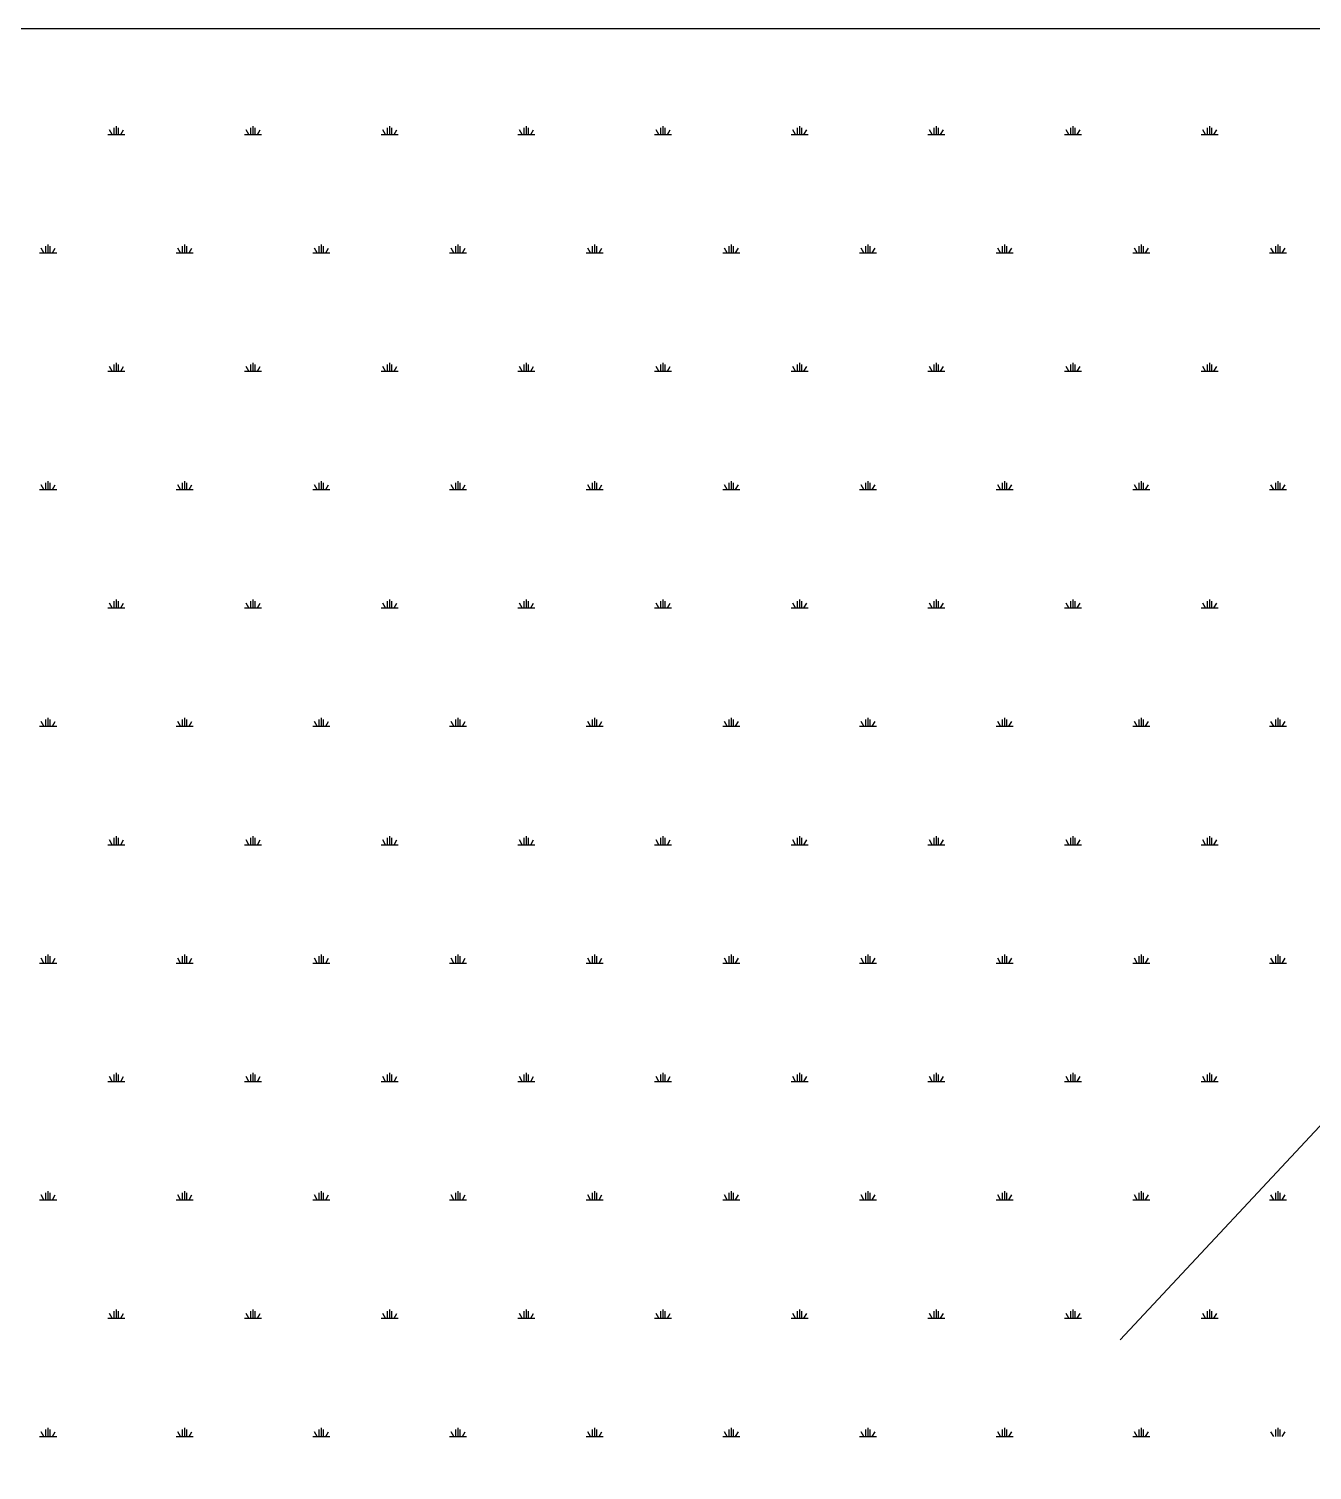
# Model space of a CAD drawing. Header units: millimetres. Extents: x 2999.9 to 3041.9, y 869.6 to 906.3.
# Drawn here: x 3037.278 to 3037.994, y 897.034 to 897.838 of the extents above; entities that cross this region are included whole.
import ezdxf

# ---------------------------------------------------------------- set-up
doc = ezdxf.new("R2010")
doc.units = ezdxf.units.MM
doc.linetypes.add('HIDDEN', pattern=[0.375, 0.25, -0.125])

msp = doc.modelspace()

# ---------------------------------------------------------------- linework, layer by layer
at = {"color": 253, "linetype": 'HIDDEN', "lineweight": 0}
msp.add_line((3038.56921, 897.83752), (3035.76921, 894.83817), dxfattribs=at)
at = {"color": 41, "lineweight": 30}
msp.add_line((3038.06921, 897.83752), (3036.56921, 897.83752), dxfattribs=at)
at = {"color": 76, "linetype": 'Continuous'}
for p, q in [((3037.32235, 897.77855), (3037.33187, 897.77855)), ((3037.32473, 897.77855), (3037.3232, 897.78119)), ((3037.32592, 897.77855), (3037.32592, 897.78236)), ((3037.32711, 897.77855), (3037.32711, 897.78332)), ((3037.3283, 897.77855), (3037.3283, 897.78236)), ((3037.32949, 897.77856), (3037.33102, 897.7812)), ((3037.39855, 897.77855), (3037.40807, 897.77855)), ((3037.40093, 897.77855), (3037.3994, 897.78119)), ((3037.40212, 897.77855), (3037.40212, 897.78236)), ((3037.40331, 897.77855), (3037.40331, 897.78332)), ((3037.4045, 897.77855), (3037.4045, 897.78236)), ((3037.40569, 897.77856), (3037.40722, 897.7812)), ((3037.47475, 897.77855), (3037.48427, 897.77855)), ((3037.47713, 897.77855), (3037.4756, 897.78119)), ((3037.47832, 897.77855), (3037.47832, 897.78236)), ((3037.47951, 897.77855), (3037.47951, 897.78332)), ((3037.4807, 897.77855), (3037.4807, 897.78236)), ((3037.48189, 897.77856), (3037.48342, 897.7812)), ((3037.55095, 897.77855), (3037.56047, 897.77855)), ((3037.55333, 897.77855), (3037.5518, 897.78119)), ((3037.55452, 897.77855), (3037.55452, 897.78236)), ((3037.55571, 897.77855), (3037.55571, 897.78332)), ((3037.5569, 897.77855), (3037.5569, 897.78236)), ((3037.55809, 897.77856), (3037.55962, 897.7812)), ((3037.62715, 897.77855), (3037.63667, 897.77855)), ((3037.62953, 897.77855), (3037.628, 897.78119)), ((3037.63072, 897.77855), (3037.63072, 897.78236)), ((3037.63191, 897.77855), (3037.63191, 897.78332)), ((3037.6331, 897.77855), (3037.6331, 897.78236)), ((3037.63429, 897.77856), (3037.63582, 897.7812)), ((3037.70335, 897.77855), (3037.71287, 897.77855)), ((3037.70573, 897.77855), (3037.7042, 897.78119)), ((3037.70692, 897.77855), (3037.70692, 897.78236)), ((3037.70811, 897.77855), (3037.70811, 897.78332)), ((3037.7093, 897.77855), (3037.7093, 897.78236)), ((3037.71049, 897.77856), (3037.71202, 897.7812)), ((3037.77955, 897.77855), (3037.78907, 897.77855)), ((3037.78193, 897.77855), (3037.7804, 897.78119)), ((3037.78312, 897.77855), (3037.78312, 897.78236)), ((3037.78431, 897.77855), (3037.78431, 897.78332)), ((3037.7855, 897.77855), (3037.7855, 897.78236)), ((3037.78669, 897.77856), (3037.78822, 897.7812)), ((3037.85575, 897.77855), (3037.86527, 897.77855)), ((3037.85813, 897.77855), (3037.8566, 897.78119)), ((3037.85932, 897.77855), (3037.85932, 897.78236)), ((3037.86051, 897.77855), (3037.86051, 897.78332)), ((3037.8617, 897.77855), (3037.8617, 897.78236)), ((3037.86289, 897.77856), (3037.86442, 897.7812)), ((3037.93195, 897.77855), (3037.94147, 897.77855)), ((3037.93433, 897.77855), (3037.9328, 897.78119)), ((3037.93552, 897.77855), (3037.93552, 897.78236)), ((3037.93671, 897.77855), (3037.93671, 897.78332)), ((3037.9379, 897.77855), (3037.9379, 897.78236)), ((3037.93909, 897.77856), (3037.94062, 897.7812)), ((3037.28663, 897.71256), (3037.2851, 897.7152)), ((3037.28782, 897.71256), (3037.28782, 897.71637)), ((3037.28901, 897.71256), (3037.28901, 897.71733)), ((3037.2902, 897.71256), (3037.2902, 897.71637)), ((3037.29139, 897.71256), (3037.29292, 897.7152)), ((3037.36283, 897.71256), (3037.3613, 897.7152)), ((3037.36402, 897.71256), (3037.36402, 897.71637)), ((3037.36521, 897.71256), (3037.36521, 897.71733)), ((3037.3664, 897.71256), (3037.3664, 897.71637)), ((3037.36759, 897.71256), (3037.36912, 897.7152)), ((3037.43903, 897.71256), (3037.4375, 897.7152)), ((3037.44022, 897.71256), (3037.44022, 897.71637)), ((3037.44141, 897.71256), (3037.44141, 897.71733)), ((3037.4426, 897.71256), (3037.4426, 897.71637)), ((3037.44379, 897.71256), (3037.44532, 897.7152)), ((3037.51523, 897.71256), (3037.5137, 897.7152)), ((3037.51642, 897.71256), (3037.51642, 897.71637)), ((3037.51761, 897.71256), (3037.51761, 897.71733)), ((3037.5188, 897.71256), (3037.5188, 897.71637)), ((3037.51999, 897.71256), (3037.52152, 897.7152)), ((3037.59143, 897.71256), (3037.5899, 897.7152)), ((3037.59262, 897.71256), (3037.59262, 897.71637)), ((3037.59381, 897.71256), (3037.59381, 897.71733)), ((3037.595, 897.71256), (3037.595, 897.71637)), ((3037.59619, 897.71256), (3037.59772, 897.7152)), ((3037.66763, 897.71256), (3037.6661, 897.7152)), ((3037.66882, 897.71256), (3037.66882, 897.71637)), ((3037.67001, 897.71256), (3037.67001, 897.71733)), ((3037.6712, 897.71256), (3037.6712, 897.71637)), ((3037.67239, 897.71256), (3037.67392, 897.7152)), ((3037.74383, 897.71256), (3037.7423, 897.7152)), ((3037.74502, 897.71256), (3037.74502, 897.71637)), ((3037.74621, 897.71256), (3037.74621, 897.71733)), ((3037.7474, 897.71256), (3037.7474, 897.71637)), ((3037.74859, 897.71256), (3037.75012, 897.7152)), ((3037.82003, 897.71256), (3037.8185, 897.7152)), ((3037.82122, 897.71256), (3037.82122, 897.71637)), ((3037.82241, 897.71256), (3037.82241, 897.71733)), ((3037.8236, 897.71256), (3037.8236, 897.71637)), ((3037.82479, 897.71256), (3037.82632, 897.7152)), ((3037.89623, 897.71256), (3037.8947, 897.7152)), ((3037.89742, 897.71256), (3037.89742, 897.71637)), ((3037.89861, 897.71256), (3037.89861, 897.71733)), ((3037.8998, 897.71256), (3037.8998, 897.71637)), ((3037.90099, 897.71256), (3037.90252, 897.7152)), ((3037.97243, 897.71256), (3037.9709, 897.7152)), ((3037.97362, 897.71256), (3037.97362, 897.71637)), ((3037.97481, 897.71256), (3037.97481, 897.71733)), ((3037.976, 897.71256), (3037.976, 897.71637)), ((3037.97719, 897.71256), (3037.97872, 897.7152)), ((3037.28425, 897.71256), (3037.29377, 897.71256)), ((3037.36045, 897.71256), (3037.36997, 897.71256)), ((3037.43665, 897.71256), (3037.44617, 897.71256)), ((3037.51285, 897.71256), (3037.52237, 897.71256)), ((3037.58905, 897.71256), (3037.59857, 897.71256)), ((3037.66525, 897.71256), (3037.67477, 897.71256)), ((3037.74145, 897.71256), (3037.75097, 897.71256)), ((3037.81765, 897.71256), (3037.82717, 897.71256)), ((3037.89385, 897.71256), (3037.90337, 897.71256)), ((3037.97005, 897.71256), (3037.97957, 897.71256)), ((3037.32473, 897.64657), (3037.3232, 897.64921)), ((3037.32592, 897.64657), (3037.32592, 897.65038)), ((3037.32711, 897.64657), (3037.32711, 897.65133)), ((3037.3283, 897.64657), (3037.3283, 897.65038)), ((3037.32949, 897.64657), (3037.33102, 897.64921)), ((3037.40093, 897.64657), (3037.3994, 897.64921)), ((3037.40212, 897.64657), (3037.40212, 897.65038)), ((3037.40331, 897.64657), (3037.40331, 897.65133)), ((3037.4045, 897.64657), (3037.4045, 897.65038)), ((3037.40569, 897.64657), (3037.40722, 897.64921)), ((3037.47713, 897.64657), (3037.4756, 897.64921)), ((3037.47832, 897.64657), (3037.47832, 897.65038)), ((3037.47951, 897.64657), (3037.47951, 897.65133)), ((3037.4807, 897.64657), (3037.4807, 897.65038)), ((3037.48189, 897.64657), (3037.48342, 897.64921)), ((3037.55333, 897.64657), (3037.5518, 897.64921)), ((3037.55452, 897.64657), (3037.55452, 897.65038)), ((3037.55571, 897.64657), (3037.55571, 897.65133)), ((3037.5569, 897.64657), (3037.5569, 897.65038)), ((3037.55809, 897.64657), (3037.55962, 897.64921)), ((3037.62953, 897.64657), (3037.628, 897.64921)), ((3037.63072, 897.64657), (3037.63072, 897.65038)), ((3037.63191, 897.64657), (3037.63191, 897.65133)), ((3037.6331, 897.64657), (3037.6331, 897.65038)), ((3037.63429, 897.64657), (3037.63582, 897.64921)), ((3037.70573, 897.64657), (3037.7042, 897.64921)), ((3037.70692, 897.64657), (3037.70692, 897.65038)), ((3037.70811, 897.64657), (3037.70811, 897.65133)), ((3037.7093, 897.64657), (3037.7093, 897.65038)), ((3037.71049, 897.64657), (3037.71202, 897.64921)), ((3037.78193, 897.64657), (3037.7804, 897.64921)), ((3037.78312, 897.64657), (3037.78312, 897.65038)), ((3037.78431, 897.64657), (3037.78431, 897.65133)), ((3037.7855, 897.64657), (3037.7855, 897.65038)), ((3037.78669, 897.64657), (3037.78822, 897.64921)), ((3037.85813, 897.64657), (3037.8566, 897.64921)), ((3037.85932, 897.64657), (3037.85932, 897.65038)), ((3037.86051, 897.64657), (3037.86051, 897.65133)), ((3037.8617, 897.64657), (3037.8617, 897.65038)), ((3037.86289, 897.64657), (3037.86442, 897.64921)), ((3037.93433, 897.64657), (3037.9328, 897.64921)), ((3037.93552, 897.64657), (3037.93552, 897.65038)), ((3037.93671, 897.64657), (3037.93671, 897.65133)), ((3037.9379, 897.64657), (3037.9379, 897.65038)), ((3037.93909, 897.64657), (3037.94062, 897.64921)), ((3037.32235, 897.64657), (3037.33187, 897.64657)), ((3037.39855, 897.64657), (3037.40807, 897.64657)), ((3037.47475, 897.64657), (3037.48427, 897.64657)), ((3037.55095, 897.64657), (3037.56047, 897.64657)), ((3037.62715, 897.64657), (3037.63667, 897.64657)), ((3037.70335, 897.64657), (3037.71287, 897.64657)), ((3037.77955, 897.64657), (3037.78907, 897.64657)), ((3037.85575, 897.64657), (3037.86527, 897.64657)), ((3037.93195, 897.64657), (3037.94147, 897.64657)), ((3037.28901, 897.58058), (3037.28901, 897.58534)), ((3037.36521, 897.58058), (3037.36521, 897.58534)), ((3037.44141, 897.58058), (3037.44141, 897.58534)), ((3037.51761, 897.58058), (3037.51761, 897.58534)), ((3037.59381, 897.58058), (3037.59381, 897.58534)), ((3037.67001, 897.58058), (3037.67001, 897.58534)), ((3037.74621, 897.58058), (3037.74621, 897.58534)), ((3037.82241, 897.58058), (3037.82241, 897.58534)), ((3037.89861, 897.58058), (3037.89861, 897.58534)), ((3037.97481, 897.58058), (3037.97481, 897.58534)), ((3037.28425, 897.58058), (3037.29377, 897.58058)), ((3037.28663, 897.58058), (3037.2851, 897.58322)), ((3037.28782, 897.58058), (3037.28782, 897.58439)), ((3037.2902, 897.58058), (3037.2902, 897.58439)), ((3037.29139, 897.58058), (3037.29292, 897.58322)), ((3037.36045, 897.58058), (3037.36997, 897.58058)), ((3037.36283, 897.58058), (3037.3613, 897.58322)), ((3037.36402, 897.58058), (3037.36402, 897.58439)), ((3037.3664, 897.58058), (3037.3664, 897.58439)), ((3037.36759, 897.58058), (3037.36912, 897.58322)), ((3037.43665, 897.58058), (3037.44617, 897.58058)), ((3037.43903, 897.58058), (3037.4375, 897.58322)), ((3037.44022, 897.58058), (3037.44022, 897.58439)), ((3037.4426, 897.58058), (3037.4426, 897.58439)), ((3037.44379, 897.58058), (3037.44532, 897.58322)), ((3037.51285, 897.58058), (3037.52237, 897.58058)), ((3037.51523, 897.58058), (3037.5137, 897.58322)), ((3037.51642, 897.58058), (3037.51642, 897.58439)), ((3037.5188, 897.58058), (3037.5188, 897.58439)), ((3037.51999, 897.58058), (3037.52152, 897.58322)), ((3037.58905, 897.58058), (3037.59857, 897.58058)), ((3037.59143, 897.58058), (3037.5899, 897.58322)), ((3037.59262, 897.58058), (3037.59262, 897.58439)), ((3037.595, 897.58058), (3037.595, 897.58439)), ((3037.59619, 897.58058), (3037.59772, 897.58322)), ((3037.66525, 897.58058), (3037.67477, 897.58058)), ((3037.66763, 897.58058), (3037.6661, 897.58322)), ((3037.66882, 897.58058), (3037.66882, 897.58439)), ((3037.6712, 897.58058), (3037.6712, 897.58439)), ((3037.67239, 897.58058), (3037.67392, 897.58322)), ((3037.74145, 897.58058), (3037.75097, 897.58058)), ((3037.74383, 897.58058), (3037.7423, 897.58322)), ((3037.74502, 897.58058), (3037.74502, 897.58439)), ((3037.7474, 897.58058), (3037.7474, 897.58439)), ((3037.74859, 897.58058), (3037.75012, 897.58322)), ((3037.81765, 897.58058), (3037.82717, 897.58058)), ((3037.82003, 897.58058), (3037.8185, 897.58322)), ((3037.82122, 897.58058), (3037.82122, 897.58439)), ((3037.8236, 897.58058), (3037.8236, 897.58439)), ((3037.82479, 897.58058), (3037.82632, 897.58322)), ((3037.89385, 897.58058), (3037.90337, 897.58058)), ((3037.89623, 897.58058), (3037.8947, 897.58322)), ((3037.89742, 897.58058), (3037.89742, 897.58439)), ((3037.8998, 897.58058), (3037.8998, 897.58439)), ((3037.90099, 897.58058), (3037.90252, 897.58322)), ((3037.97005, 897.58058), (3037.97957, 897.58058)), ((3037.97243, 897.58058), (3037.9709, 897.58322)), ((3037.97362, 897.58058), (3037.97362, 897.58439)), ((3037.976, 897.58058), (3037.976, 897.58439)), ((3037.97719, 897.58058), (3037.97872, 897.58322)), ((3037.32235, 897.51459), (3037.33187, 897.51459)), ((3037.32473, 897.51459), (3037.3232, 897.51723)), ((3037.32592, 897.51459), (3037.32592, 897.5184)), ((3037.32711, 897.51459), (3037.32711, 897.51935)), ((3037.3283, 897.51459), (3037.3283, 897.5184)), ((3037.32949, 897.51459), (3037.33102, 897.51723)), ((3037.39855, 897.51459), (3037.40807, 897.51459)), ((3037.40093, 897.51459), (3037.3994, 897.51723)), ((3037.40212, 897.51459), (3037.40212, 897.5184)), ((3037.40331, 897.51459), (3037.40331, 897.51935)), ((3037.4045, 897.51459), (3037.4045, 897.5184)), ((3037.40569, 897.51459), (3037.40722, 897.51723)), ((3037.47475, 897.51459), (3037.48427, 897.51459)), ((3037.47713, 897.51459), (3037.4756, 897.51723)), ((3037.47832, 897.51459), (3037.47832, 897.5184)), ((3037.47951, 897.51459), (3037.47951, 897.51935)), ((3037.4807, 897.51459), (3037.4807, 897.5184)), ((3037.48189, 897.51459), (3037.48342, 897.51723)), ((3037.55095, 897.51459), (3037.56047, 897.51459)), ((3037.55333, 897.51459), (3037.5518, 897.51723)), ((3037.55452, 897.51459), (3037.55452, 897.5184)), ((3037.55571, 897.51459), (3037.55571, 897.51935)), ((3037.5569, 897.51459), (3037.5569, 897.5184)), ((3037.55809, 897.51459), (3037.55962, 897.51723)), ((3037.62715, 897.51459), (3037.63667, 897.51459)), ((3037.62953, 897.51459), (3037.628, 897.51723)), ((3037.63072, 897.51459), (3037.63072, 897.5184)), ((3037.63191, 897.51459), (3037.63191, 897.51935)), ((3037.6331, 897.51459), (3037.6331, 897.5184)), ((3037.63429, 897.51459), (3037.63582, 897.51723)), ((3037.70335, 897.51459), (3037.71287, 897.51459)), ((3037.70573, 897.51459), (3037.7042, 897.51723)), ((3037.70692, 897.51459), (3037.70692, 897.5184)), ((3037.70811, 897.51459), (3037.70811, 897.51935)), ((3037.7093, 897.51459), (3037.7093, 897.5184)), ((3037.71049, 897.51459), (3037.71202, 897.51723)), ((3037.77955, 897.51459), (3037.78907, 897.51459)), ((3037.78193, 897.51459), (3037.7804, 897.51723)), ((3037.78312, 897.51459), (3037.78312, 897.5184)), ((3037.78431, 897.51459), (3037.78431, 897.51935)), ((3037.7855, 897.51459), (3037.7855, 897.5184)), ((3037.78669, 897.51459), (3037.78822, 897.51723)), ((3037.85575, 897.51459), (3037.86527, 897.51459)), ((3037.85813, 897.51459), (3037.8566, 897.51723)), ((3037.85932, 897.51459), (3037.85932, 897.5184)), ((3037.86051, 897.51459), (3037.86051, 897.51935)), ((3037.8617, 897.51459), (3037.8617, 897.5184)), ((3037.86289, 897.51459), (3037.86442, 897.51723)), ((3037.93195, 897.51459), (3037.94147, 897.51459)), ((3037.93433, 897.51459), (3037.9328, 897.51723)), ((3037.93552, 897.51459), (3037.93552, 897.5184)), ((3037.93671, 897.51459), (3037.93671, 897.51935)), ((3037.9379, 897.51459), (3037.9379, 897.5184)), ((3037.93909, 897.51459), (3037.94062, 897.51723)), ((3037.28425, 897.4486), (3037.29377, 897.4486)), ((3037.28663, 897.4486), (3037.2851, 897.45124)), ((3037.28782, 897.4486), (3037.28782, 897.45241)), ((3037.28901, 897.4486), (3037.28901, 897.45336)), ((3037.2902, 897.4486), (3037.2902, 897.45241)), ((3037.29139, 897.4486), (3037.29292, 897.45124)), ((3037.36045, 897.4486), (3037.36997, 897.4486)), ((3037.36283, 897.4486), (3037.3613, 897.45124)), ((3037.36402, 897.4486), (3037.36402, 897.45241)), ((3037.36521, 897.4486), (3037.36521, 897.45336)), ((3037.3664, 897.4486), (3037.3664, 897.45241)), ((3037.36759, 897.4486), (3037.36912, 897.45124)), ((3037.43665, 897.4486), (3037.44617, 897.4486)), ((3037.43903, 897.4486), (3037.4375, 897.45124)), ((3037.44022, 897.4486), (3037.44022, 897.45241)), ((3037.44141, 897.4486), (3037.44141, 897.45336)), ((3037.4426, 897.4486), (3037.4426, 897.45241)), ((3037.44379, 897.4486), (3037.44532, 897.45124)), ((3037.51285, 897.4486), (3037.52237, 897.4486)), ((3037.51523, 897.4486), (3037.5137, 897.45124)), ((3037.51642, 897.4486), (3037.51642, 897.45241)), ((3037.51761, 897.4486), (3037.51761, 897.45336)), ((3037.5188, 897.4486), (3037.5188, 897.45241)), ((3037.51999, 897.4486), (3037.52152, 897.45124)), ((3037.58905, 897.4486), (3037.59857, 897.4486)), ((3037.59143, 897.4486), (3037.5899, 897.45124)), ((3037.59262, 897.4486), (3037.59262, 897.45241)), ((3037.59381, 897.4486), (3037.59381, 897.45336)), ((3037.595, 897.4486), (3037.595, 897.45241)), ((3037.59619, 897.4486), (3037.59772, 897.45124)), ((3037.66525, 897.4486), (3037.67477, 897.4486)), ((3037.66763, 897.4486), (3037.6661, 897.45124)), ((3037.66882, 897.4486), (3037.66882, 897.45241)), ((3037.67001, 897.4486), (3037.67001, 897.45336)), ((3037.6712, 897.4486), (3037.6712, 897.45241)), ((3037.67239, 897.4486), (3037.67392, 897.45124)), ((3037.74145, 897.4486), (3037.75097, 897.4486)), ((3037.74383, 897.4486), (3037.7423, 897.45124)), ((3037.74502, 897.4486), (3037.74502, 897.45241)), ((3037.74621, 897.4486), (3037.74621, 897.45336)), ((3037.7474, 897.4486), (3037.7474, 897.45241)), ((3037.74859, 897.4486), (3037.75012, 897.45124)), ((3037.81765, 897.4486), (3037.82717, 897.4486)), ((3037.82003, 897.4486), (3037.8185, 897.45124)), ((3037.82122, 897.4486), (3037.82122, 897.45241)), ((3037.82241, 897.4486), (3037.82241, 897.45336)), ((3037.8236, 897.4486), (3037.8236, 897.45241)), ((3037.82479, 897.4486), (3037.82632, 897.45124)), ((3037.89385, 897.4486), (3037.90337, 897.4486)), ((3037.89623, 897.4486), (3037.8947, 897.45124)), ((3037.89742, 897.4486), (3037.89742, 897.45241)), ((3037.89861, 897.4486), (3037.89861, 897.45336)), ((3037.8998, 897.4486), (3037.8998, 897.45241)), ((3037.90099, 897.4486), (3037.90252, 897.45124)), ((3037.97005, 897.4486), (3037.97957, 897.4486)), ((3037.97243, 897.4486), (3037.9709, 897.45124)), ((3037.97362, 897.4486), (3037.97362, 897.45241)), ((3037.97481, 897.4486), (3037.97481, 897.45336)), ((3037.976, 897.4486), (3037.976, 897.45241)), ((3037.97719, 897.4486), (3037.97872, 897.45124)), ((3037.32473, 897.38261), (3037.3232, 897.38525)), ((3037.32592, 897.38261), (3037.32592, 897.38642)), ((3037.32711, 897.38261), (3037.32711, 897.38737)), ((3037.3283, 897.38261), (3037.3283, 897.38642)), ((3037.32949, 897.38261), (3037.33102, 897.38525)), ((3037.40093, 897.38261), (3037.3994, 897.38525)), ((3037.40212, 897.38261), (3037.40212, 897.38642)), ((3037.40331, 897.38261), (3037.40331, 897.38737)), ((3037.4045, 897.38261), (3037.4045, 897.38642)), ((3037.40569, 897.38261), (3037.40722, 897.38525)), ((3037.47713, 897.38261), (3037.4756, 897.38525)), ((3037.47832, 897.38261), (3037.47832, 897.38642)), ((3037.47951, 897.38261), (3037.47951, 897.38737)), ((3037.4807, 897.38261), (3037.4807, 897.38642)), ((3037.48189, 897.38261), (3037.48342, 897.38525)), ((3037.55333, 897.38261), (3037.5518, 897.38525)), ((3037.55452, 897.38261), (3037.55452, 897.38642)), ((3037.55571, 897.38261), (3037.55571, 897.38737)), ((3037.5569, 897.38261), (3037.5569, 897.38642)), ((3037.55809, 897.38261), (3037.55962, 897.38525)), ((3037.62953, 897.38261), (3037.628, 897.38525)), ((3037.63072, 897.38261), (3037.63072, 897.38642)), ((3037.63191, 897.38261), (3037.63191, 897.38737)), ((3037.6331, 897.38261), (3037.6331, 897.38642)), ((3037.63429, 897.38261), (3037.63582, 897.38525)), ((3037.70573, 897.38261), (3037.7042, 897.38525)), ((3037.70692, 897.38261), (3037.70692, 897.38642)), ((3037.70811, 897.38261), (3037.70811, 897.38737)), ((3037.7093, 897.38261), (3037.7093, 897.38642)), ((3037.71049, 897.38261), (3037.71202, 897.38525)), ((3037.78193, 897.38261), (3037.7804, 897.38525)), ((3037.78312, 897.38261), (3037.78312, 897.38642)), ((3037.78431, 897.38261), (3037.78431, 897.38737)), ((3037.7855, 897.38261), (3037.7855, 897.38642)), ((3037.78669, 897.38261), (3037.78822, 897.38525)), ((3037.85813, 897.38261), (3037.8566, 897.38525)), ((3037.85932, 897.38261), (3037.85932, 897.38642)), ((3037.86051, 897.38261), (3037.86051, 897.38737)), ((3037.8617, 897.38261), (3037.8617, 897.38642)), ((3037.86289, 897.38261), (3037.86442, 897.38525)), ((3037.93433, 897.38261), (3037.9328, 897.38525)), ((3037.93552, 897.38261), (3037.93552, 897.38642)), ((3037.93671, 897.38261), (3037.93671, 897.38737)), ((3037.9379, 897.38261), (3037.9379, 897.38642)), ((3037.93909, 897.38261), (3037.94062, 897.38525)), ((3037.32235, 897.38261), (3037.33187, 897.38261)), ((3037.39855, 897.38261), (3037.40807, 897.38261)), ((3037.47475, 897.38261), (3037.48427, 897.38261)), ((3037.55095, 897.38261), (3037.56047, 897.38261)), ((3037.62715, 897.38261), (3037.63667, 897.38261)), ((3037.70335, 897.38261), (3037.71287, 897.38261)), ((3037.77955, 897.38261), (3037.78907, 897.38261)), ((3037.85575, 897.38261), (3037.86527, 897.38261)), ((3037.93195, 897.38261), (3037.94147, 897.38261)), ((3037.28782, 897.31662), (3037.28782, 897.32043)), ((3037.28901, 897.31662), (3037.28901, 897.32138)), ((3037.2902, 897.31662), (3037.2902, 897.32043)), ((3037.36402, 897.31662), (3037.36402, 897.32043)), ((3037.36521, 897.31662), (3037.36521, 897.32138)), ((3037.3664, 897.31662), (3037.3664, 897.32043)), ((3037.44022, 897.31662), (3037.44022, 897.32043)), ((3037.44141, 897.31662), (3037.44141, 897.32138)), ((3037.4426, 897.31662), (3037.4426, 897.32043)), ((3037.51642, 897.31662), (3037.51642, 897.32043)), ((3037.51761, 897.31662), (3037.51761, 897.32138)), ((3037.5188, 897.31662), (3037.5188, 897.32043)), ((3037.59262, 897.31662), (3037.59262, 897.32043)), ((3037.59381, 897.31662), (3037.59381, 897.32138)), ((3037.595, 897.31662), (3037.595, 897.32043)), ((3037.66882, 897.31662), (3037.66882, 897.32043)), ((3037.67001, 897.31662), (3037.67001, 897.32138)), ((3037.6712, 897.31662), (3037.6712, 897.32043)), ((3037.74502, 897.31662), (3037.74502, 897.32043)), ((3037.74621, 897.31662), (3037.74621, 897.32138)), ((3037.7474, 897.31662), (3037.7474, 897.32043)), ((3037.82122, 897.31662), (3037.82122, 897.32043)), ((3037.82241, 897.31662), (3037.82241, 897.32138)), ((3037.8236, 897.31662), (3037.8236, 897.32043)), ((3037.89742, 897.31662), (3037.89742, 897.32043)), ((3037.89861, 897.31662), (3037.89861, 897.32138)), ((3037.8998, 897.31662), (3037.8998, 897.32043)), ((3037.97362, 897.31662), (3037.97362, 897.32043)), ((3037.97481, 897.31662), (3037.97481, 897.32138)), ((3037.976, 897.31662), (3037.976, 897.32043)), ((3037.28425, 897.31662), (3037.29377, 897.31662)), ((3037.28663, 897.31662), (3037.2851, 897.31926)), ((3037.29139, 897.31662), (3037.29292, 897.31926)), ((3037.36045, 897.31662), (3037.36997, 897.31662)), ((3037.36283, 897.31662), (3037.3613, 897.31926)), ((3037.36759, 897.31662), (3037.36912, 897.31926)), ((3037.43665, 897.31662), (3037.44617, 897.31662)), ((3037.43903, 897.31662), (3037.4375, 897.31926)), ((3037.44379, 897.31662), (3037.44532, 897.31926)), ((3037.51285, 897.31662), (3037.52237, 897.31662)), ((3037.51523, 897.31662), (3037.5137, 897.31926)), ((3037.51999, 897.31662), (3037.52152, 897.31926)), ((3037.58905, 897.31662), (3037.59857, 897.31662)), ((3037.59143, 897.31662), (3037.5899, 897.31926)), ((3037.59619, 897.31662), (3037.59772, 897.31926)), ((3037.66525, 897.31662), (3037.67477, 897.31662)), ((3037.66763, 897.31662), (3037.6661, 897.31926)), ((3037.67239, 897.31662), (3037.67392, 897.31926)), ((3037.74145, 897.31662), (3037.75097, 897.31662)), ((3037.74383, 897.31662), (3037.7423, 897.31926)), ((3037.74859, 897.31662), (3037.75012, 897.31926)), ((3037.81765, 897.31662), (3037.82717, 897.31662)), ((3037.82003, 897.31662), (3037.8185, 897.31926)), ((3037.82479, 897.31662), (3037.82632, 897.31926)), ((3037.89385, 897.31662), (3037.90337, 897.31662)), ((3037.89623, 897.31662), (3037.8947, 897.31926)), ((3037.90099, 897.31662), (3037.90252, 897.31926)), ((3037.97005, 897.31662), (3037.97957, 897.31662)), ((3037.97243, 897.31662), (3037.9709, 897.31926)), ((3037.97719, 897.31662), (3037.97872, 897.31926)), ((3037.32711, 897.25062), (3037.32711, 897.25539)), ((3037.40331, 897.25062), (3037.40331, 897.25539)), ((3037.47951, 897.25062), (3037.47951, 897.25539)), ((3037.55571, 897.25062), (3037.55571, 897.25539)), ((3037.63191, 897.25062), (3037.63191, 897.25539)), ((3037.70811, 897.25062), (3037.70811, 897.25539)), ((3037.78431, 897.25062), (3037.78431, 897.25539)), ((3037.86051, 897.25062), (3037.86051, 897.25539)), ((3037.93671, 897.25062), (3037.93671, 897.25539)), ((3037.32235, 897.25062), (3037.33187, 897.25062)), ((3037.32473, 897.25062), (3037.3232, 897.25326)), ((3037.32592, 897.25062), (3037.32592, 897.25443)), ((3037.3283, 897.25062), (3037.3283, 897.25443)), ((3037.32949, 897.25063), (3037.33102, 897.25327)), ((3037.39855, 897.25062), (3037.40807, 897.25062)), ((3037.40093, 897.25062), (3037.3994, 897.25326)), ((3037.40212, 897.25062), (3037.40212, 897.25443)), ((3037.4045, 897.25062), (3037.4045, 897.25443)), ((3037.40569, 897.25063), (3037.40722, 897.25327)), ((3037.47475, 897.25062), (3037.48427, 897.25062)), ((3037.47713, 897.25062), (3037.4756, 897.25326)), ((3037.47832, 897.25062), (3037.47832, 897.25443)), ((3037.4807, 897.25062), (3037.4807, 897.25443)), ((3037.48189, 897.25063), (3037.48342, 897.25327)), ((3037.55095, 897.25062), (3037.56047, 897.25062)), ((3037.55333, 897.25062), (3037.5518, 897.25326)), ((3037.55452, 897.25062), (3037.55452, 897.25443)), ((3037.5569, 897.25062), (3037.5569, 897.25443)), ((3037.55809, 897.25063), (3037.55962, 897.25327)), ((3037.62715, 897.25062), (3037.63667, 897.25062)), ((3037.62953, 897.25062), (3037.628, 897.25326)), ((3037.63072, 897.25062), (3037.63072, 897.25443)), ((3037.6331, 897.25062), (3037.6331, 897.25443)), ((3037.63429, 897.25063), (3037.63582, 897.25327)), ((3037.70335, 897.25062), (3037.71287, 897.25062)), ((3037.70573, 897.25062), (3037.7042, 897.25326)), ((3037.70692, 897.25062), (3037.70692, 897.25443)), ((3037.7093, 897.25062), (3037.7093, 897.25443)), ((3037.71049, 897.25063), (3037.71202, 897.25327)), ((3037.77955, 897.25062), (3037.78907, 897.25062)), ((3037.78193, 897.25062), (3037.7804, 897.25326)), ((3037.78312, 897.25062), (3037.78312, 897.25443)), ((3037.7855, 897.25062), (3037.7855, 897.25443)), ((3037.78669, 897.25063), (3037.78822, 897.25327)), ((3037.85575, 897.25062), (3037.86527, 897.25062)), ((3037.85813, 897.25062), (3037.8566, 897.25326)), ((3037.85932, 897.25062), (3037.85932, 897.25443)), ((3037.8617, 897.25062), (3037.8617, 897.25443)), ((3037.86289, 897.25063), (3037.86442, 897.25327)), ((3037.93195, 897.25062), (3037.94147, 897.25062)), ((3037.93433, 897.25062), (3037.9328, 897.25326)), ((3037.93552, 897.25062), (3037.93552, 897.25443)), ((3037.9379, 897.25062), (3037.9379, 897.25443)), ((3037.93909, 897.25063), (3037.94062, 897.25327)), ((3037.28425, 897.18463), (3037.29377, 897.18463)), ((3037.28663, 897.18463), (3037.2851, 897.18727)), ((3037.28782, 897.18463), (3037.28782, 897.18844)), ((3037.28901, 897.18463), (3037.28901, 897.1894)), ((3037.2902, 897.18463), (3037.2902, 897.18844)), ((3037.29139, 897.18464), (3037.29292, 897.18728)), ((3037.36045, 897.18463), (3037.36997, 897.18463)), ((3037.36283, 897.18463), (3037.3613, 897.18727)), ((3037.36402, 897.18463), (3037.36402, 897.18844)), ((3037.36521, 897.18463), (3037.36521, 897.1894)), ((3037.3664, 897.18463), (3037.3664, 897.18844)), ((3037.36759, 897.18464), (3037.36912, 897.18728)), ((3037.43665, 897.18463), (3037.44617, 897.18463)), ((3037.43903, 897.18463), (3037.4375, 897.18727)), ((3037.44022, 897.18463), (3037.44022, 897.18844)), ((3037.44141, 897.18463), (3037.44141, 897.1894)), ((3037.4426, 897.18463), (3037.4426, 897.18844)), ((3037.44379, 897.18464), (3037.44532, 897.18728)), ((3037.51285, 897.18463), (3037.52237, 897.18463)), ((3037.51523, 897.18463), (3037.5137, 897.18727)), ((3037.51642, 897.18463), (3037.51642, 897.18844)), ((3037.51761, 897.18463), (3037.51761, 897.1894)), ((3037.5188, 897.18463), (3037.5188, 897.18844)), ((3037.51999, 897.18464), (3037.52152, 897.18728)), ((3037.58905, 897.18463), (3037.59857, 897.18463)), ((3037.59143, 897.18463), (3037.5899, 897.18727)), ((3037.59262, 897.18463), (3037.59262, 897.18844)), ((3037.59381, 897.18463), (3037.59381, 897.1894)), ((3037.595, 897.18463), (3037.595, 897.18844)), ((3037.59619, 897.18464), (3037.59772, 897.18728)), ((3037.66525, 897.18463), (3037.67477, 897.18463)), ((3037.66763, 897.18463), (3037.6661, 897.18727)), ((3037.66882, 897.18463), (3037.66882, 897.18844)), ((3037.67001, 897.18463), (3037.67001, 897.1894)), ((3037.6712, 897.18463), (3037.6712, 897.18844)), ((3037.67239, 897.18464), (3037.67392, 897.18728)), ((3037.74145, 897.18463), (3037.75097, 897.18463)), ((3037.74383, 897.18463), (3037.7423, 897.18727)), ((3037.74502, 897.18463), (3037.74502, 897.18844)), ((3037.74621, 897.18463), (3037.74621, 897.1894)), ((3037.7474, 897.18463), (3037.7474, 897.18844)), ((3037.74859, 897.18464), (3037.75012, 897.18728)), ((3037.81765, 897.18463), (3037.82717, 897.18463)), ((3037.82003, 897.18463), (3037.8185, 897.18727)), ((3037.82122, 897.18463), (3037.82122, 897.18844)), ((3037.82241, 897.18463), (3037.82241, 897.1894)), ((3037.8236, 897.18463), (3037.8236, 897.18844)), ((3037.82479, 897.18464), (3037.82632, 897.18728)), ((3037.89385, 897.18463), (3037.90337, 897.18463)), ((3037.89623, 897.18463), (3037.8947, 897.18727)), ((3037.89742, 897.18463), (3037.89742, 897.18844)), ((3037.89861, 897.18463), (3037.89861, 897.1894)), ((3037.8998, 897.18463), (3037.8998, 897.18844)), ((3037.90099, 897.18464), (3037.90252, 897.18728)), ((3037.97005, 897.18463), (3037.97957, 897.18463)), ((3037.97243, 897.18463), (3037.9709, 897.18727)), ((3037.97362, 897.18463), (3037.97362, 897.18844)), ((3037.97481, 897.18463), (3037.97481, 897.1894)), ((3037.976, 897.18463), (3037.976, 897.18844)), ((3037.97719, 897.18464), (3037.97872, 897.18728)), ((3037.32235, 897.11864), (3037.33187, 897.11864)), ((3037.32473, 897.11864), (3037.3232, 897.12128)), ((3037.32592, 897.11864), (3037.32592, 897.12245)), ((3037.32711, 897.11864), (3037.32711, 897.12341)), ((3037.3283, 897.11864), (3037.3283, 897.12245)), ((3037.32949, 897.11864), (3037.33102, 897.12128)), ((3037.39855, 897.11864), (3037.40807, 897.11864)), ((3037.40093, 897.11864), (3037.3994, 897.12128)), ((3037.40212, 897.11864), (3037.40212, 897.12245)), ((3037.40331, 897.11864), (3037.40331, 897.12341)), ((3037.4045, 897.11864), (3037.4045, 897.12245)), ((3037.40569, 897.11864), (3037.40722, 897.12128)), ((3037.47475, 897.11864), (3037.48427, 897.11864)), ((3037.47713, 897.11864), (3037.4756, 897.12128)), ((3037.47832, 897.11864), (3037.47832, 897.12245)), ((3037.47951, 897.11864), (3037.47951, 897.12341)), ((3037.4807, 897.11864), (3037.4807, 897.12245)), ((3037.48189, 897.11864), (3037.48342, 897.12128)), ((3037.55095, 897.11864), (3037.56047, 897.11864)), ((3037.55333, 897.11864), (3037.5518, 897.12128)), ((3037.55452, 897.11864), (3037.55452, 897.12245)), ((3037.55571, 897.11864), (3037.55571, 897.12341)), ((3037.5569, 897.11864), (3037.5569, 897.12245)), ((3037.55809, 897.11864), (3037.55962, 897.12128)), ((3037.62715, 897.11864), (3037.63667, 897.11864)), ((3037.62953, 897.11864), (3037.628, 897.12128)), ((3037.63072, 897.11864), (3037.63072, 897.12245)), ((3037.63191, 897.11864), (3037.63191, 897.12341)), ((3037.6331, 897.11864), (3037.6331, 897.12245)), ((3037.63429, 897.11864), (3037.63582, 897.12128)), ((3037.70335, 897.11864), (3037.71287, 897.11864)), ((3037.70573, 897.11864), (3037.7042, 897.12128)), ((3037.70692, 897.11864), (3037.70692, 897.12245)), ((3037.70811, 897.11864), (3037.70811, 897.12341)), ((3037.7093, 897.11864), (3037.7093, 897.12245)), ((3037.71049, 897.11864), (3037.71202, 897.12128)), ((3037.77955, 897.11864), (3037.78907, 897.11864)), ((3037.78193, 897.11864), (3037.7804, 897.12128)), ((3037.78312, 897.11864), (3037.78312, 897.12245)), ((3037.78431, 897.11864), (3037.78431, 897.12341)), ((3037.7855, 897.11864), (3037.7855, 897.12245)), ((3037.78669, 897.11864), (3037.78822, 897.12128)), ((3037.85575, 897.11864), (3037.86527, 897.11864)), ((3037.85813, 897.11864), (3037.8566, 897.12128)), ((3037.85932, 897.11864), (3037.85932, 897.12245)), ((3037.86051, 897.11864), (3037.86051, 897.12341)), ((3037.8617, 897.11864), (3037.8617, 897.12245)), ((3037.86289, 897.11864), (3037.86442, 897.12128)), ((3037.93195, 897.11864), (3037.94147, 897.11864)), ((3037.93433, 897.11864), (3037.9328, 897.12128)), ((3037.93552, 897.11864), (3037.93552, 897.12245)), ((3037.93671, 897.11864), (3037.93671, 897.12341)), ((3037.9379, 897.11864), (3037.9379, 897.12245)), ((3037.93909, 897.11864), (3037.94062, 897.12128)), ((3037.28663, 897.05265), (3037.2851, 897.05529)), ((3037.28782, 897.05265), (3037.28782, 897.05646)), ((3037.28901, 897.05265), (3037.28901, 897.05741)), ((3037.2902, 897.05265), (3037.2902, 897.05646)), ((3037.29139, 897.05265), (3037.29292, 897.05529)), ((3037.36283, 897.05265), (3037.3613, 897.05529)), ((3037.36402, 897.05265), (3037.36402, 897.05646)), ((3037.36521, 897.05265), (3037.36521, 897.05741)), ((3037.3664, 897.05265), (3037.3664, 897.05646)), ((3037.36759, 897.05265), (3037.36912, 897.05529)), ((3037.43903, 897.05265), (3037.4375, 897.05529)), ((3037.44022, 897.05265), (3037.44022, 897.05646)), ((3037.44141, 897.05265), (3037.44141, 897.05741)), ((3037.4426, 897.05265), (3037.4426, 897.05646)), ((3037.44379, 897.05265), (3037.44532, 897.05529)), ((3037.51523, 897.05265), (3037.5137, 897.05529)), ((3037.51642, 897.05265), (3037.51642, 897.05646)), ((3037.51761, 897.05265), (3037.51761, 897.05741)), ((3037.5188, 897.05265), (3037.5188, 897.05646)), ((3037.51999, 897.05265), (3037.52152, 897.05529)), ((3037.59143, 897.05265), (3037.5899, 897.05529)), ((3037.59262, 897.05265), (3037.59262, 897.05646)), ((3037.59381, 897.05265), (3037.59381, 897.05741)), ((3037.595, 897.05265), (3037.595, 897.05646)), ((3037.59619, 897.05265), (3037.59772, 897.05529)), ((3037.66763, 897.05265), (3037.6661, 897.05529)), ((3037.66882, 897.05265), (3037.66882, 897.05646)), ((3037.67001, 897.05265), (3037.67001, 897.05741)), ((3037.6712, 897.05265), (3037.6712, 897.05646)), ((3037.67239, 897.05265), (3037.67392, 897.05529)), ((3037.74383, 897.05265), (3037.7423, 897.05529)), ((3037.74502, 897.05265), (3037.74502, 897.05646)), ((3037.74621, 897.05265), (3037.74621, 897.05741)), ((3037.7474, 897.05265), (3037.7474, 897.05646)), ((3037.74859, 897.05265), (3037.75012, 897.05529)), ((3037.82003, 897.05265), (3037.8185, 897.05529)), ((3037.82122, 897.05265), (3037.82122, 897.05646)), ((3037.82241, 897.05265), (3037.82241, 897.05741)), ((3037.8236, 897.05265), (3037.8236, 897.05646)), ((3037.82479, 897.05265), (3037.82632, 897.05529)), ((3037.89623, 897.05265), (3037.8947, 897.05529)), ((3037.89742, 897.05265), (3037.89742, 897.05646)), ((3037.89861, 897.05265), (3037.89861, 897.05741)), ((3037.8998, 897.05265), (3037.8998, 897.05646)), ((3037.90099, 897.05265), (3037.90252, 897.05529)), ((3037.97243, 897.05265), (3037.9709, 897.05529)), ((3037.97362, 897.05265), (3037.97362, 897.05646)), ((3037.97481, 897.05265), (3037.97481, 897.05741)), ((3037.976, 897.05265), (3037.976, 897.05646)), ((3037.97719, 897.05265), (3037.97872, 897.05529)), ((3037.28425, 897.05265), (3037.29377, 897.05265)), ((3037.36045, 897.05265), (3037.36997, 897.05265)), ((3037.43665, 897.05265), (3037.44617, 897.05265)), ((3037.51285, 897.05265), (3037.52237, 897.05265)), ((3037.58905, 897.05265), (3037.59857, 897.05265)), ((3037.66525, 897.05265), (3037.67477, 897.05265)), ((3037.74145, 897.05265), (3037.75097, 897.05265)), ((3037.81765, 897.05265), (3037.82717, 897.05265)), ((3037.89385, 897.05265), (3037.90337, 897.05265))]:
    msp.add_line(p, q, dxfattribs=at)

doc.saveas('drawing.dxf')
